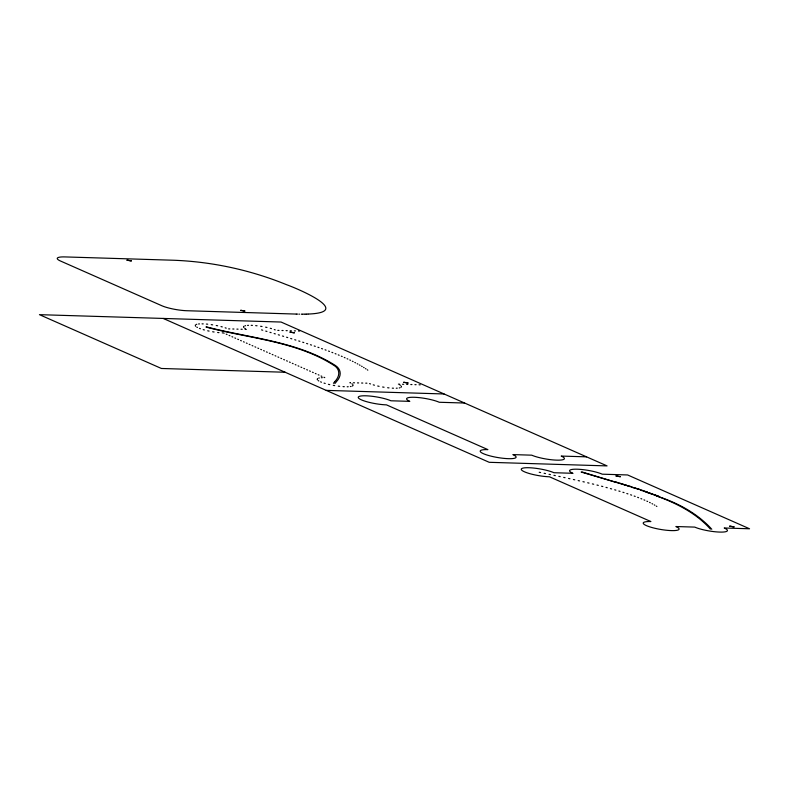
<?xml version="1.0" encoding="UTF-8"?>
<svg xmlns="http://www.w3.org/2000/svg" width="789" height="789" viewBox="0 0 789 789"><rect width="100%" height="100%" fill="white"/><g stroke="black" fill="none" stroke-linecap="round" stroke-linejoin="round"><path stroke-width="1.18" d="M336.4 381.679C342.219 375.554 340.897 369.124 335.572 365.623C297.246 341.134 249.314 338.156 206.343 326.843M334.861 381.56C340.651 375.505 339.566 369.084 334.536 365.771C296.595 341.095 248.683 338.461 206.028 327.06M333.441 383.286L334.585 381.896M334.871 383.553L335.976 382.201M308.282 314.052C353.531 312.257 298.311 288.912 286.437 284.651C250.744 270.094 212.478 261.77 173.955 260.252L64.935 256.918A18.206 3.412 9.7 0 0 60.467 261.001L161.883 305.757A18.206 3.412 9.7 0 0 186.875 310.728L296.112 314.071M307.957 314.061L306.615 314.111M306.27 314.121L305.225 314.14M304.87 314.15L302.305 314.16M301.921 314.16L301.349 314.16M299.593 314.14L298.992 314.13M297.778 314.111L296.319 314.071M251.218 325.344L251.257 325.344A18.206 3.412 9.7 0 1 252.421 325.393M228.632 328.875L229.816 328.905M232.765 328.993L233.938 329.033M236.887 329.121L238.061 329.161M241.01 329.25L242.193 329.289M245.142 329.378L246.316 329.407M277.817 330.374L279 330.413M281.949 330.502L283.123 330.532M286.072 330.63L287.255 330.66M290.194 330.749L291.378 330.788M294.327 330.877L295.5 330.916M298.449 331.005L299.623 331.035M285.154 372.25L161.39 368.473L39.45 314.663L281.071 322.04L607.076 465.904L489.21 462.305L163.205 318.44M350.405 382.675L349.882 382.665A18.206 3.412 9.7 0 1 350.316 382.862M353.354 382.773L354.527 382.803M357.476 382.892L358.65 382.931M361.599 383.02L362.782 383.059M365.721 383.148L366.905 383.188M398.406 384.144L399.589 384.184M402.538 384.273L403.712 384.302M406.66 384.401L407.834 384.43M410.783 384.519L411.966 384.559M414.915 384.647L416.089 384.687M419.038 384.776L420.212 384.815M326.212 390.377L444.069 393.967M464.603 403.031L439.266 402.262A18.206 3.412 9.7 0 0 414.264 397.281A18.206 3.412 9.7 0 0 409.797 401.354L390.94 400.782A18.206 3.412 9.7 0 0 365.938 395.802A18.206 3.412 9.7 0 0 361.47 399.885A18.206 3.412 9.7 0 0 386.472 404.865L487.888 449.612A18.206 3.412 9.7 0 0 483.42 453.695A18.206 3.412 9.7 0 0 508.412 458.675A18.206 3.412 9.7 0 0 512.88 454.592L531.737 455.174A18.206 3.412 9.7 0 0 556.738 460.145A18.206 3.412 9.7 0 0 561.206 456.072L586.543 456.841M549.026 474.297L550.426 474.593M539.212 472.266L540.613 472.552M544.114 473.282L545.524 473.568M553.927 475.323L555.328 475.619M558.819 476.349L560.21 476.645M563.691 477.394L565.082 477.69M569.934 478.745L568.553 478.44M573.386 479.505L574.767 479.811M579.56 480.896L578.189 480.58M584.324 481.99L582.963 481.675M587.687 482.779L589.038 483.105M592.371 483.904L593.693 484.229M596.987 485.048L598.299 485.383M601.534 486.211L602.826 486.547M606.011 487.395L607.274 487.73M610.4 488.588L611.633 488.933M614.68 489.801L615.884 490.147M261.524 329.881L262.727 330.226M265.735 331.104L266.938 331.449M581.917 471.94L619.769 483.46M581.128 472.039L616.002 482.306M269.937 332.327L271.13 332.672M274.128 333.55L275.322 333.905M278.3 334.773L279.484 335.128M282.452 336.006L283.636 336.361M286.575 337.238L287.748 337.593M618.852 491.024L620.026 491.379M290.668 338.481L291.831 338.836M616.17 482.02L621.111 483.874M620.046 483.203L623.014 484.466M294.721 339.724L295.875 340.079M621.397 483.618L624.158 484.821M623.32 484.209L624.72 484.998M298.735 340.966L299.869 341.321M625.036 484.742L627.551 485.886M624.464 484.564L625.855 485.353M622.906 492.267L624.04 492.622M626.18 485.097L628.488 486.182M627.876 485.639L629.967 486.655M302.7 342.209L303.814 342.574M629.76 486.231L628.823 485.935M631.151 486.685L630.312 486.409M630.036 486.32L632.167 487.365M631.427 486.774L634.356 488.075M306.596 343.462L307.7 343.826M633.646 487.484L637.591 489.15M633.261 487.72L632.443 487.454M634.741 487.839L636.654 488.47M626.821 493.519L627.916 493.884M310.442 344.724L311.527 345.089M636.92 488.559L644.899 491.261M638.005 488.924L638.548 489.101M639.623 489.456L638.814 489.19M640.688 489.821L639.889 489.545M314.219 345.986L315.284 346.351M640.51 490.137L642.088 490.669M643.331 490.719L642.542 490.452M630.589 494.782L631.634 495.147M317.918 347.249L318.963 347.614M643.134 491.024L645.678 491.527M644.682 491.567L647.177 492.06M645.451 491.833L647.394 492.129M646.812 492.316L650.777 493.342M321.547 348.521L322.563 348.886M647.019 492.385L648.282 492.839M649.515 492.888L648.883 492.661M649.12 493.135L652.848 494.092M634.198 496.054L635.204 496.419M325.078 349.793L326.074 350.158M652.227 493.865L651.606 493.648M650.984 493.815L650.363 493.589M651.803 494.111L654.683 494.772M652.414 494.338L655.284 494.999M328.53 351.066L329.496 351.43M655.896 495.236L654.229 495.019M656.487 495.462L654.821 495.236M657.089 495.689L655.422 495.462M637.64 497.326L638.597 497.691M656.014 495.689L658.075 496.064M656.606 495.916L658.667 496.291M331.883 352.338L332.82 352.703M659.249 496.518L657.582 496.291M658.164 496.518C678.037 503.057 697.525 513.461 711.786 529.251M658.736 496.745C677.83 503.993 696.618 513.619 710.386 529.084M335.138 353.61L336.045 353.975M640.905 498.599L641.802 498.964M338.284 354.882L339.162 355.247M341.331 356.155L342.179 356.52M643.982 499.871L644.83 500.236M344.26 357.427L345.079 357.792M224.165 333.234L223.465 332.928A18.206 3.412 9.7 0 1 222.261 332.879M226.216 334.142L227.035 334.506M229.096 335.414L229.915 335.779M231.966 336.676L232.785 337.041M234.836 337.948L235.664 338.313M237.716 339.221L238.534 339.576M240.586 340.483L241.404 340.848M243.466 341.755L244.284 342.12M246.336 343.018L247.154 343.383M249.206 344.29L250.034 344.655M252.085 345.562L252.904 345.917M254.955 346.825L255.784 347.19M257.835 348.097L258.654 348.462M260.705 349.359L261.524 349.724M263.585 350.632L264.404 350.997M266.455 351.904L267.274 352.259M269.325 353.166L270.154 353.531M272.205 354.439L273.024 354.803M275.075 355.701L275.894 356.066M277.955 356.973L278.773 357.338M280.825 358.245L281.643 358.601M283.695 359.508L284.523 359.873M286.575 360.78L287.393 361.145M289.445 362.043L290.273 362.407M292.324 363.315L293.143 363.68M295.194 364.587L296.013 364.942M298.074 365.849L298.893 366.214M300.944 367.122L301.763 367.487M303.814 368.384L304.643 368.749M306.694 369.656L307.513 370.021M309.564 370.929L310.393 371.284M312.444 372.191L313.263 372.556M315.314 373.463L316.133 373.828M318.184 374.726L319.012 375.091M321.064 375.998L321.882 376.363M323.934 377.27L324.762 377.625M646.862 501.143L647.651 501.498M347.081 358.699L347.86 359.054M349.783 359.962L350.533 360.317M649.544 502.406L650.274 502.761M352.367 361.214L353.087 361.569M354.843 362.467L355.523 362.822M652.02 503.648L652.681 504.003M357.2 363.709L357.851 364.064M359.439 364.942L360.06 365.297M654.278 504.891L654.87 505.236M361.569 366.175L362.161 366.52M363.591 367.398L364.143 367.743M656.32 506.114L656.862 506.459M365.504 368.601L366.027 368.946M367.309 369.804L367.812 370.149M218.997 332.633A18.206 3.412 9.7 0 1 217.616 332.485M214.075 332.001A18.206 3.412 9.7 0 1 212.635 331.765M209.085 331.094A18.206 3.412 9.7 0 1 207.694 330.788M204.41 329.97A18.206 3.412 9.7 0 1 203.187 329.624M200.426 328.727A18.206 3.412 9.7 0 1 199.459 328.362M197.437 327.465A18.206 3.412 9.7 0 1 196.806 327.11M195.672 326.261A18.206 3.412 9.7 0 1 195.416 325.956M195.278 325.236A18.206 3.412 9.7 0 1 195.425 324.989M196.274 324.457A18.206 3.412 9.7 0 1 196.816 324.289M198.591 323.983A18.206 3.412 9.7 0 1 199.479 323.904M202.053 323.855A18.206 3.412 9.7 0 1 203.207 323.884M206.373 324.072A18.206 3.412 9.7 0 1 207.724 324.2M211.225 324.634A18.206 3.412 9.7 0 1 212.665 324.851M216.235 325.492A18.206 3.412 9.7 0 1 217.646 325.778M221.009 326.577A18.206 3.412 9.7 0 1 222.281 326.912M225.171 327.8A18.206 3.412 9.7 0 1 226.206 328.155M245.29 328.678A18.206 3.412 9.7 0 1 244.728 328.332M243.801 327.514A18.206 3.412 9.7 0 1 243.633 327.208M243.693 326.528A18.206 3.412 9.7 0 1 243.929 326.291M244.984 325.808A18.206 3.412 9.7 0 1 245.596 325.66M247.559 325.403A18.206 3.412 9.7 0 1 248.496 325.344M255.675 325.64A18.206 3.412 9.7 0 1 257.056 325.788M260.597 326.271A18.206 3.412 9.7 0 1 262.037 326.498M265.587 327.179A18.206 3.412 9.7 0 1 266.978 327.474M270.262 328.293A18.206 3.412 9.7 0 1 271.495 328.638M274.256 329.536A18.206 3.412 9.7 0 1 275.233 329.901M401.256 387.093A18.206 3.412 9.7 0 1 400.999 387.32M399.885 387.793A18.206 3.412 9.7 0 1 399.254 387.941M397.232 388.178A18.206 3.412 9.7 0 1 396.265 388.227M393.514 388.208A18.206 3.412 9.7 0 1 392.291 388.158M389.007 387.892A18.206 3.412 9.7 0 1 387.626 387.734M384.065 387.241A18.206 3.412 9.7 0 1 382.635 387.004M379.085 386.324A18.206 3.412 9.7 0 1 377.704 386.018M374.44 385.19A18.206 3.412 9.7 0 1 373.236 384.845M370.505 383.947A18.206 3.412 9.7 0 1 369.558 383.582M399.845 384.973A18.206 3.412 9.7 0 1 400.388 385.318M401.246 386.127A18.206 3.412 9.7 0 1 401.394 386.423M352.762 385.791A18.206 3.412 9.7 0 1 352.427 385.999M351.105 386.432A18.206 3.412 9.7 0 1 350.395 386.551M348.215 386.738A18.206 3.412 9.7 0 1 347.19 386.768M344.3 386.699A18.206 3.412 9.7 0 1 343.037 386.62M339.674 386.304A18.206 3.412 9.7 0 1 338.274 386.137M334.694 385.594A18.206 3.412 9.7 0 1 333.264 385.348M329.753 384.628A18.206 3.412 9.7 0 1 328.402 384.312M325.226 383.464A18.206 3.412 9.7 0 1 324.062 383.109M321.478 382.201A18.206 3.412 9.7 0 1 320.59 381.837M318.795 380.949A18.206 3.412 9.7 0 1 318.253 380.604M317.385 379.785A18.206 3.412 9.7 0 1 317.227 379.489M317.356 378.819A18.206 3.412 9.7 0 1 317.602 378.582M318.707 378.109A18.206 3.412 9.7 0 1 319.338 377.97M321.35 377.724A18.206 3.412 9.7 0 1 322.306 377.675M351.924 383.75A18.206 3.412 9.7 0 1 352.387 384.085M353.038 384.874A18.206 3.412 9.7 0 1 353.107 385.16M127.009 260.163L131.299 260.912L127.009 260.163M240.744 310.343L245.034 311.103L240.823 310.294M290.017 332.09L294.307 332.84L290.017 332.09M403.751 382.28L408.041 383.03L403.751 382.28M616.022 475.954L620.312 476.704L616.022 475.954M729.756 526.145L734.046 526.894L729.756 526.145M572.794 473.292L553.937 472.71A18.206 3.412 9.7 0 0 528.946 467.729A18.206 3.412 9.7 0 0 524.478 471.812A18.206 3.412 9.7 0 0 549.469 476.793L650.886 521.549A18.206 3.412 9.7 0 0 646.418 525.622A18.206 3.412 9.7 0 0 671.419 530.602A18.206 3.412 9.7 0 0 675.887 526.529L694.744 527.101A18.206 3.412 9.7 0 0 719.746 532.082A18.206 3.412 9.7 0 0 724.213 527.999L749.55 528.778L627.61 474.958L602.263 474.189A18.206 3.412 9.7 0 0 577.272 469.208A18.206 3.412 9.7 0 0 572.794 473.292"/></g></svg>
